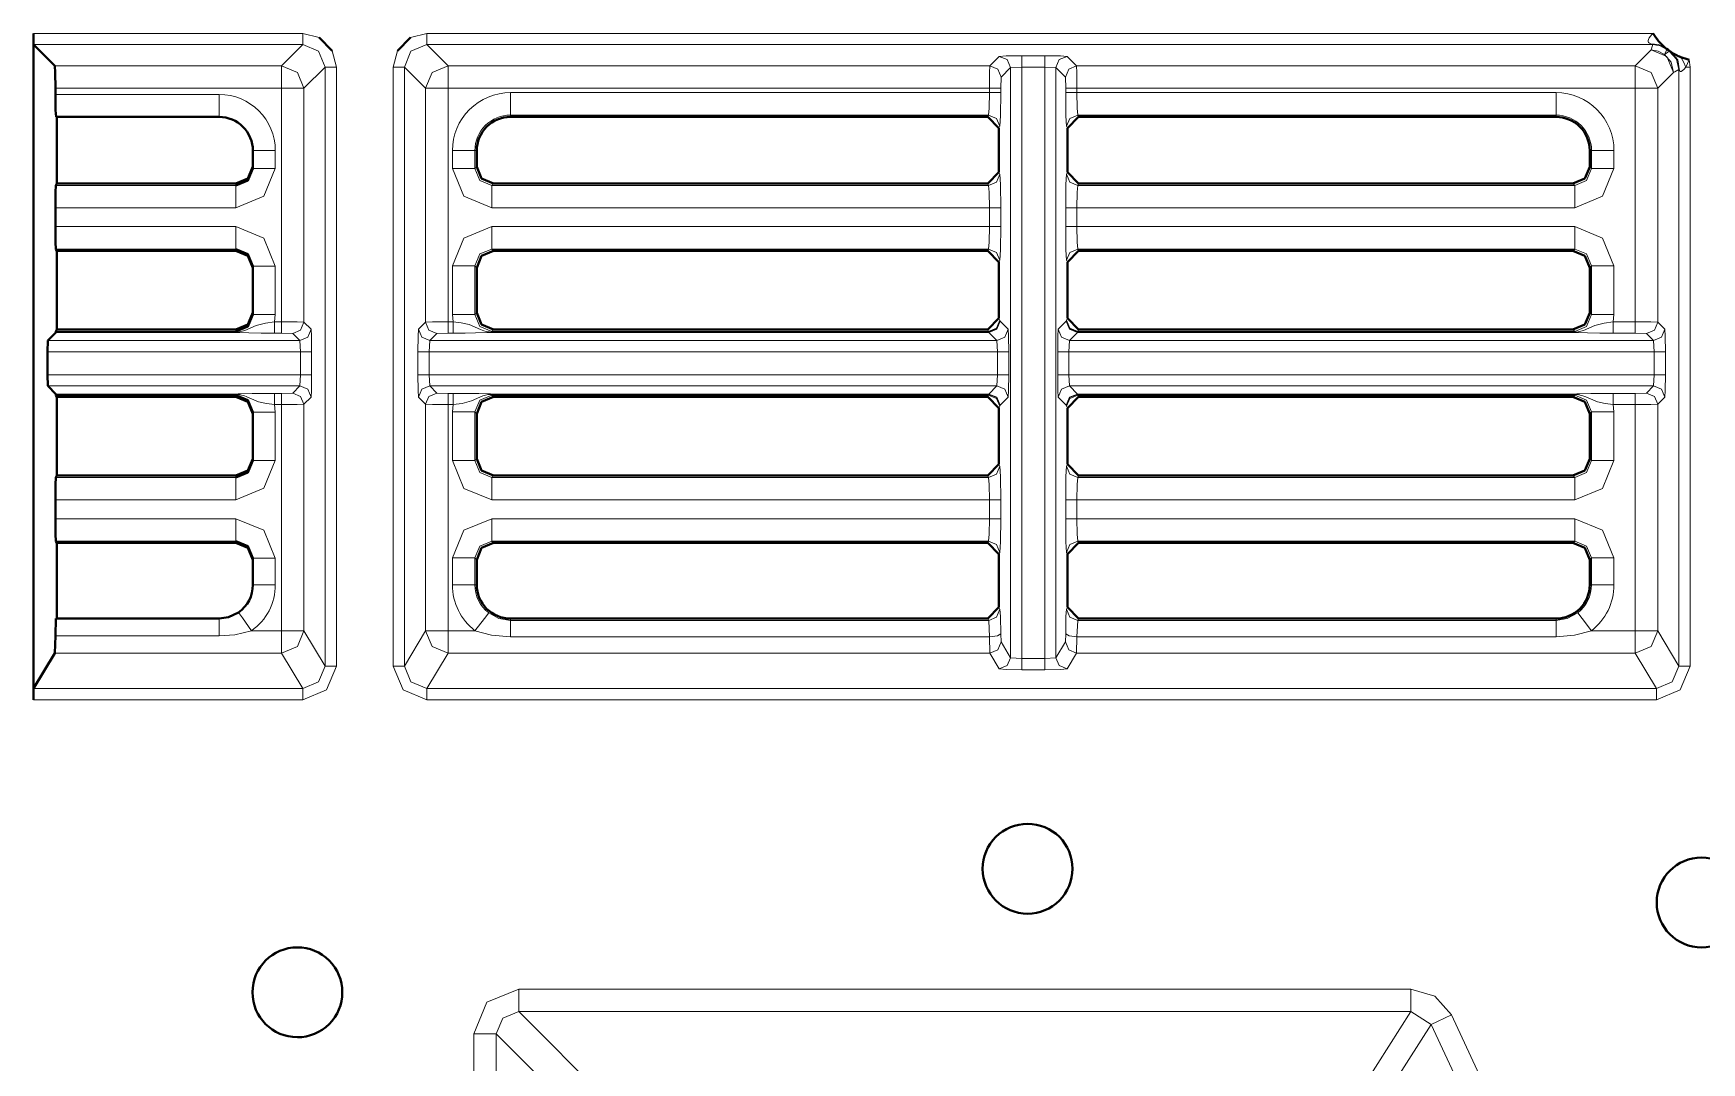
# Model space of a CAD drawing. Header units: millimetres. Extents: x 0 to 2941, y -405 to 1422.
# Drawn here: x 697.3 to 771.6, y 407.6 to 453.4 of the extents above; entities that cross this region are included whole.
import ezdxf

# ---------------------------------------------------------------- set-up
doc = ezdxf.new("R2010")
doc.units = ezdxf.units.MM
doc.layers.add('FINE', color=9, linetype='Continuous')
doc.layers.add('OUTLINE', color=7, linetype='Continuous')

msp = doc.modelspace()

# ---------------------------------------------------------------- linework, layer by layer
at = {"layer": 'FINE', "lineweight": 9}
for p, q in [((714.102, 453.189), (714.829, 453.377)), ((714.829, 453.377), (769.409, 453.377)), ((710.615, 452.605), (710.803, 451.878)), ((713.33, 451.878), (713.518, 452.605)), ((741.304, 452.379), (742.33, 452.379)), ((771.018, 452.201), (771.054, 451.878)), ((713.33, 425.213), (713.33, 451.878)), ((715.773, 451.933), (739.884, 451.933)), ((740.804, 451.854), (740.384, 451.434)), ((741.304, 451.879), (740.804, 451.854)), ((740.804, 451.854), (740.804, 425.586)), ((742.33, 451.879), (741.304, 451.879)), ((741.304, 425.544), (741.304, 451.879)), ((742.33, 451.879), (742.33, 425.544)), ((742.829, 451.854), (742.33, 451.879)), ((743.249, 451.434), (742.829, 451.854)), ((742.829, 425.586), (742.829, 451.854)), ((771.054, 451.878), (771.054, 425.213)), ((708.36, 450.934), (698.298, 450.934)), ((708.36, 440.533), (708.36, 450.934)), ((740.384, 451.434), (740.371, 450.934)), ((740.371, 450.934), (740.371, 450.739)), ((743.262, 450.934), (743.249, 451.434)), ((743.262, 450.739), (743.262, 450.934)), ((768.61, 440.533), (768.61, 450.934)), ((698.298, 450.658), (705.585, 450.658)), ((739.834, 449.74), (718.549, 449.74)), ((718.549, 449.74), (718.549, 449.659)), ((739.793, 449.659), (739.834, 449.74)), ((740.334, 449.241), (740.293, 449.158)), ((743.34, 449.158), (743.299, 449.241)), ((765.085, 449.659), (765.085, 449.74)), ((708.085, 448.158), (708.085, 447.365)), ((716.967, 448.158), (716.967, 447.36)), ((717.049, 448.158), (716.967, 448.158)), ((766.666, 448.158), (766.585, 448.158)), ((766.666, 447.36), (766.666, 448.158)), ((767.665, 448.158), (767.665, 447.36)), ((716.967, 447.36), (717.049, 447.442)), ((740.293, 447.193), (740.334, 447.111)), ((743.299, 447.111), (743.34, 447.193)), ((766.585, 447.442), (766.666, 447.36)), ((717.797, 446.693), (717.716, 446.611)), ((717.716, 446.611), (739.834, 446.611)), ((739.834, 446.611), (739.793, 446.693)), ((706.335, 445.613), (698.298, 445.613)), ((740.371, 445.613), (740.371, 444.773)), ((743.262, 444.773), (743.262, 445.613)), ((765.917, 445.613), (743.762, 445.613)), ((743.762, 445.613), (743.762, 444.773)), ((717.716, 444.773), (739.871, 444.773)), ((743.762, 444.773), (765.917, 444.773)), ((706.335, 443.774), (698.323, 443.774)), ((706.335, 443.693), (706.335, 443.774)), ((740.334, 443.275), (740.293, 443.193)), ((743.34, 443.193), (743.299, 443.275)), ((765.836, 443.693), (765.917, 443.774)), ((708.085, 443.02), (708.085, 440.865)), ((715.969, 440.86), (715.969, 443.025)), ((716.967, 443.025), (716.967, 440.86)), ((717.049, 442.944), (716.967, 443.025)), ((766.666, 443.025), (766.585, 442.944)), ((766.666, 440.86), (766.666, 443.025)), ((767.665, 443.025), (767.665, 440.86)), ((708.085, 440.865), (708.053, 440.533)), ((708.053, 440.533), (708.36, 440.533)), ((715.999, 440.533), (715.969, 440.86)), ((716.967, 440.86), (717.049, 440.942)), ((740.293, 440.693), (740.334, 440.611)), ((740.334, 440.611), (740.342, 440.563)), ((740.342, 440.563), (740.699, 440.205)), ((742.934, 440.205), (743.291, 440.563)), ((743.291, 440.563), (743.299, 440.611)), ((743.299, 440.611), (743.34, 440.693)), ((766.585, 440.942), (766.666, 440.86)), ((709.175, 439.705), (697.958, 439.705)), ((706.335, 440.063), (698.315, 440.063)), ((698.323, 440.111), (706.335, 440.111)), ((706.335, 440.111), (706.335, 440.193)), ((708.86, 440.021), (708.36, 440.033)), ((709.175, 439.705), (708.86, 440.021)), ((709.201, 439.206), (709.175, 439.705)), ((714.958, 439.705), (714.932, 439.206)), ((715.273, 440.021), (714.958, 439.705)), ((740.199, 439.705), (714.958, 439.705)), ((715.773, 440.033), (715.273, 440.021)), ((715.999, 440.033), (715.773, 440.033)), ((717.797, 440.193), (717.716, 440.111)), ((717.716, 440.111), (739.834, 440.111)), ((717.716, 440.079), (739.842, 440.079)), ((739.842, 440.063), (717.716, 440.063)), ((739.834, 440.111), (739.793, 440.193)), ((739.842, 440.079), (739.834, 440.111)), ((740.199, 439.705), (739.842, 440.063)), ((740.225, 439.206), (740.199, 439.705)), ((743.434, 439.705), (743.408, 439.206)), ((743.791, 440.063), (743.434, 439.705)), ((769.426, 439.705), (743.434, 439.705)), ((743.799, 440.111), (743.791, 440.079)), ((743.791, 440.079), (765.917, 440.079)), ((765.917, 440.063), (743.791, 440.063)), ((768.61, 440.033), (767.634, 440.033)), ((769.11, 440.021), (768.61, 440.033)), ((769.426, 439.705), (769.11, 440.021)), ((769.451, 439.206), (769.426, 439.705)), ((697.945, 439.206), (709.201, 439.206)), ((709.201, 438.18), (709.201, 439.206)), ((709.701, 439.206), (709.701, 438.18)), ((714.432, 438.18), (714.432, 439.206)), ((714.932, 439.206), (740.225, 439.206)), ((714.932, 439.206), (714.932, 438.18)), ((740.725, 439.206), (740.725, 438.18)), ((742.909, 438.18), (742.909, 439.206)), ((743.408, 439.206), (769.451, 439.206)), ((769.451, 438.18), (769.451, 439.206)), ((769.951, 439.206), (769.951, 438.18)), ((709.201, 438.18), (697.945, 438.18)), ((709.175, 437.68), (709.201, 438.18)), ((769.451, 438.18), (743.408, 438.18)), ((769.426, 437.68), (769.451, 438.18)), ((697.958, 437.68), (709.175, 437.68)), ((708.053, 437.352), (708.36, 437.352)), ((708.36, 437.352), (708.86, 437.365)), ((708.86, 437.365), (709.175, 437.68)), ((714.958, 437.68), (740.199, 437.68)), ((714.958, 437.68), (715.273, 437.365)), ((715.273, 437.365), (715.773, 437.352)), ((715.773, 437.352), (715.999, 437.352)), ((739.842, 437.323), (740.199, 437.68)), ((743.434, 437.68), (769.426, 437.68)), ((743.434, 437.68), (743.791, 437.323)), ((767.634, 437.352), (768.61, 437.352)), ((768.61, 437.352), (769.11, 437.365)), ((769.11, 437.365), (769.426, 437.68)), ((698.315, 437.323), (706.335, 437.323)), ((706.335, 437.306), (698.318, 437.306)), ((706.335, 437.274), (698.323, 437.274)), ((706.335, 437.193), (706.335, 437.274)), ((708.36, 436.852), (708.053, 436.852)), ((708.053, 436.852), (708.085, 436.52)), ((708.36, 426.786), (708.36, 436.852)), ((709.675, 437.18), (709.36, 436.865)), ((709.36, 436.865), (709.36, 426.786)), ((714.773, 436.865), (714.458, 437.18)), ((714.773, 426.786), (714.773, 436.865)), ((715.773, 436.852), (715.773, 426.786)), ((715.999, 436.852), (715.773, 436.852)), ((715.969, 436.525), (715.999, 436.852)), ((717.716, 437.323), (739.842, 437.323)), ((739.842, 437.306), (717.716, 437.306)), ((717.716, 437.274), (717.797, 437.193)), ((739.834, 437.274), (717.716, 437.274)), ((739.793, 437.193), (739.834, 437.274)), ((739.834, 437.274), (739.842, 437.306)), ((740.334, 436.775), (740.293, 436.693)), ((740.342, 436.823), (740.334, 436.775)), ((740.699, 437.18), (740.342, 436.823)), ((743.291, 436.823), (742.934, 437.18)), ((743.299, 436.775), (743.291, 436.823)), ((743.34, 436.693), (743.299, 436.775)), ((743.791, 437.323), (765.917, 437.323)), ((765.917, 437.306), (743.791, 437.306)), ((743.791, 437.306), (743.799, 437.274)), ((743.799, 437.274), (743.84, 437.193)), ((765.917, 437.274), (743.799, 437.274)), ((765.836, 437.193), (765.917, 437.274)), ((767.634, 436.852), (767.665, 436.525)), ((769.925, 437.18), (769.61, 436.865)), ((769.61, 436.865), (769.61, 426.786)), ((708.085, 436.52), (708.085, 434.365)), ((715.969, 434.36), (715.969, 436.525)), ((766.666, 436.525), (766.585, 436.444)), ((766.666, 434.36), (766.666, 436.525)), ((767.665, 436.525), (767.665, 434.36)), ((766.585, 434.442), (766.666, 434.36)), ((717.797, 433.693), (717.716, 433.611)), ((739.834, 433.611), (739.793, 433.693)), ((740.293, 434.193), (740.334, 434.111)), ((743.299, 434.111), (743.34, 434.193)), ((717.716, 433.611), (739.834, 433.611)), ((706.335, 432.613), (698.298, 432.613)), ((739.871, 432.613), (717.716, 432.613)), ((740.371, 432.613), (740.371, 431.773)), ((743.262, 431.773), (743.262, 432.613)), ((765.917, 432.613), (743.762, 432.613)), ((698.298, 431.773), (706.335, 431.773)), ((765.836, 430.693), (765.917, 430.774)), ((708.085, 430.02), (708.085, 428.828)), ((715.969, 428.828), (715.969, 430.025)), ((717.049, 429.944), (716.967, 430.025)), ((716.967, 430.025), (716.967, 428.828)), ((740.334, 430.275), (740.293, 430.193)), ((743.34, 430.193), (743.299, 430.275)), ((766.666, 430.025), (766.585, 429.944)), ((767.665, 430.025), (767.665, 428.828)), ((716.967, 428.828), (717.049, 428.828)), ((740.293, 427.828), (740.336, 427.742)), ((743.297, 427.742), (743.34, 427.828)), ((718.549, 427.328), (718.549, 427.242)), ((739.872, 426.515), (739.836, 427.242)), ((743.797, 427.242), (743.761, 426.515)), ((743.84, 427.328), (743.797, 427.242)), ((705.585, 426.557), (698.298, 426.557)), ((707.028, 426.786), (708.36, 426.786)), ((709.36, 426.786), (710.304, 425.213)), ((715.773, 426.786), (716.971, 426.786)), ((739.872, 426.515), (718.549, 426.515)), ((739.884, 425.787), (739.872, 426.515)), ((742.829, 425.586), (743.25, 426.287)), ((743.25, 426.287), (743.262, 426.651)), ((743.761, 426.515), (743.749, 425.787)), ((765.085, 426.515), (743.761, 426.515)), ((766.662, 426.786), (768.61, 426.786)), ((708.36, 425.787), (698.274, 425.787)), ((709.305, 424.213), (708.36, 425.787)), ((739.884, 425.787), (715.773, 425.787)), ((740.304, 425.087), (739.884, 425.787)), ((740.804, 425.586), (741.304, 425.544)), ((743.749, 425.787), (743.329, 425.087)), ((768.61, 425.787), (743.749, 425.787)), ((769.555, 424.213), (768.61, 425.787)), ((742.33, 425.044), (741.304, 425.044)), ((697.329, 424.213), (709.305, 424.213)), ((709.305, 423.713), (697.317, 423.713)), ((769.555, 423.713), (714.828, 423.713)), ((718.919, 410.835), (758.625, 410.835)), ((758.625, 409.837), (718.919, 409.837)), ((718.919, 409.837), (741.09, 387.665)), ((744.5, 387.665), (758.625, 409.837)), ((759.53, 409.26), (745.405, 387.089)), ((759.53, 409.26), (758.625, 409.837)), ((764.148, 399.357), (759.53, 409.26)), ((760.435, 409.682), (765.053, 399.779)), ((716.922, 403.834), (716.922, 408.838))]:
    msp.add_line(p, q, dxfattribs=at)
for points in [[(697.317, 453.377), (709.304, 453.377), (710.031, 453.189)], [(709.304, 453.377), (709.304, 453.028), (709.304, 452.877)], [(714.829, 452.877), (714.829, 453.028), (714.829, 453.377)], [(769.398, 452.877), (769.389, 452.881), (769.357, 452.892), (769.302, 452.909), (769.243, 452.934), (769.203, 452.971), (769.185, 453.021), (769.186, 453.064), (769.219, 453.15), (769.238, 453.182), (769.353, 453.323), (769.4, 453.369), (769.409, 453.377)], [(698.273, 451.933), (708.36, 451.933), (709.304, 452.877), (697.329, 452.877)], [(710.304, 451.878), (710.011, 452.585), (709.304, 452.877)], [(714.829, 452.877), (714.122, 452.585), (713.83, 451.878)], [(769.398, 452.877), (714.829, 452.877), (715.773, 451.933)], [(739.884, 451.933), (740.304, 452.354), (740.606, 452.372), (741.304, 452.379)], [(740.304, 452.354), (740.657, 452.207), (740.804, 451.854)], [(741.304, 452.379), (741.304, 452.228), (741.304, 451.879)], [(742.33, 452.379), (742.33, 452.228), (742.33, 451.879)], [(742.33, 452.379), (743.027, 452.372), (743.329, 452.354)], [(743.329, 452.354), (742.976, 452.207), (742.829, 451.854)], [(743.329, 452.354), (743.749, 451.933), (768.61, 451.933), (769.317, 452.64)], [(769.949, 452.735), (769.65, 452.888), (769.302, 452.909)], [(769.317, 452.64), (769.383, 452.837), (769.398, 452.877)], [(769.917, 452.44), (769.633, 452.589), (769.317, 452.64)], [(770.317, 451.641), (770.024, 452.347), (769.317, 452.64)], [(770.015, 452.664), (769.724, 452.822), (769.398, 452.877)], [(770.015, 452.664), (769.94, 452.495), (769.917, 452.44), (769.963, 452.471), (770.056, 452.533), (770.127, 452.581), (770.18, 452.558), (770.197, 452.549)], [(769.917, 452.44), (770.211, 452.088), (770.317, 451.641)], [(769.949, 452.735), (769.975, 452.709), (770.015, 452.664)], [(770.127, 452.581), (770.441, 452.224), (770.554, 451.762)], [(770.585, 451.713), (770.5, 452.192), (770.197, 452.549)], [(770.858, 451.878), (770.76, 452.105), (770.643, 452.317)], [(771.018, 452.201), (771.015, 452.194), (770.858, 451.878)], [(708.36, 451.933), (709.067, 451.641), (709.36, 450.934)], [(708.36, 451.933), (708.36, 451.632), (708.36, 450.934)], [(710.803, 451.878), (710.803, 425.213), (710.365, 424.152), (709.305, 423.713)], [(710.304, 425.213), (710.304, 451.878), (709.36, 450.934)], [(710.803, 451.878), (710.455, 451.878), (710.304, 451.878)], [(713.83, 451.878), (713.679, 451.878), (713.33, 451.878)], [(714.773, 450.934), (713.83, 451.878), (713.83, 425.213), (714.773, 426.786)], [(714.773, 450.934), (715.066, 451.641), (715.773, 451.933)], [(715.773, 450.934), (715.773, 451.632), (715.773, 451.933)], [(739.871, 450.934), (739.875, 451.632), (739.884, 451.933)], [(739.884, 451.933), (740.237, 451.787), (740.384, 451.434)], [(743.749, 451.933), (743.396, 451.787), (743.249, 451.434)], [(743.749, 451.933), (743.758, 451.632), (743.762, 450.934)], [(768.61, 451.933), (768.61, 451.632), (768.61, 450.934)], [(768.61, 451.933), (769.317, 451.641), (769.61, 450.934)], [(769.61, 426.786), (770.554, 425.213), (770.554, 451.762)], [(770.317, 451.641), (769.61, 450.934), (769.61, 440.521), (769.925, 440.205)], [(770.554, 451.762), (770.375, 451.67), (770.317, 451.641)], [(770.585, 451.713), (770.578, 451.726), (770.56, 451.756), (770.554, 451.762)], [(770.858, 451.878), (770.768, 451.768), (770.714, 451.718), (770.66, 451.686), (770.652, 451.684), (770.616, 451.685), (770.59, 451.706), (770.585, 451.713)], [(771.054, 451.878), (770.954, 451.878), (770.858, 451.878)], [(709.36, 450.934), (709.058, 450.934), (708.36, 450.934)], [(709.36, 450.934), (709.36, 440.521), (709.675, 440.205)], [(714.458, 440.205), (714.773, 440.521), (714.773, 450.934)], [(715.773, 450.934), (715.075, 450.934), (714.773, 450.934)], [(718.549, 450.739), (739.871, 450.739), (739.871, 450.934), (715.773, 450.934), (715.773, 440.533), (715.999, 440.533)], [(718.549, 449.74), (718.549, 450.05), (718.549, 450.739)], [(739.834, 449.74), (739.86, 450.05), (739.871, 450.739)], [(739.871, 450.934), (740.22, 450.934), (740.371, 450.934)], [(739.871, 450.739), (740.22, 450.739), (740.371, 450.739)], [(740.371, 450.739), (740.36, 449.706), (740.334, 449.241)], [(743.762, 450.934), (743.413, 450.934), (743.262, 450.934)], [(743.262, 450.739), (743.413, 450.739), (743.762, 450.739)], [(743.299, 449.241), (743.273, 449.706), (743.262, 450.739)], [(768.61, 450.934), (743.762, 450.934), (743.762, 450.739), (765.085, 450.739)], [(743.762, 450.739), (743.773, 450.05), (743.799, 449.74)], [(765.085, 449.74), (765.085, 450.05), (765.085, 450.739)], [(769.61, 450.934), (769.308, 450.934), (768.61, 450.934)], [(705.585, 449.659), (705.585, 449.951), (705.585, 450.658)], [(739.834, 449.74), (740.187, 449.593), (740.334, 449.241)], [(743.299, 449.241), (743.446, 449.593), (743.799, 449.74)], [(765.085, 449.74), (743.799, 449.74), (743.84, 449.659)], [(707.085, 448.158), (707.377, 448.158), (708.085, 448.158)], [(716.967, 448.158), (716.657, 448.158), (715.969, 448.158)], [(739.871, 444.773), (739.871, 445.613), (717.716, 445.613), (716.48, 446.124), (715.969, 447.36), (715.969, 448.158)], [(767.665, 448.158), (766.976, 448.158), (766.666, 448.158)], [(708.085, 447.365), (707.572, 446.126), (706.335, 445.613)], [(707.085, 447.365), (707.377, 447.365), (708.085, 447.365)], [(716.967, 447.36), (716.657, 447.36), (715.969, 447.36)], [(716.967, 447.36), (717.185, 446.829), (717.716, 446.611)], [(740.334, 447.111), (740.187, 446.758), (739.834, 446.611)], [(740.334, 447.111), (740.36, 446.645), (740.371, 445.613)], [(743.262, 445.613), (743.273, 446.645), (743.299, 447.111)], [(743.799, 446.611), (743.446, 446.758), (743.299, 447.111)], [(765.917, 446.611), (766.448, 446.829), (766.666, 447.36)], [(767.665, 447.36), (767.153, 446.124), (765.917, 445.613)], [(767.665, 447.36), (766.976, 447.36), (766.666, 447.36)], [(698.323, 446.611), (706.335, 446.611), (706.335, 446.693)], [(706.335, 446.611), (706.335, 446.301), (706.335, 445.613)], [(717.716, 445.613), (717.716, 446.301), (717.716, 446.611)], [(739.871, 445.613), (739.86, 446.301), (739.834, 446.611)], [(743.799, 446.611), (743.773, 446.301), (743.762, 445.613)], [(743.84, 446.693), (743.799, 446.611), (765.917, 446.611), (765.836, 446.693)], [(765.917, 445.613), (765.917, 446.301), (765.917, 446.611)], [(739.871, 445.613), (740.22, 445.613), (740.371, 445.613)], [(743.762, 445.613), (743.413, 445.613), (743.262, 445.613)], [(698.298, 444.773), (706.335, 444.773), (707.572, 444.26), (708.085, 443.02)], [(706.335, 444.773), (706.335, 444.084), (706.335, 443.774)], [(715.969, 443.025), (716.48, 444.261), (717.716, 444.773)], [(717.716, 444.773), (717.716, 444.084), (717.716, 443.774)], [(739.834, 443.774), (739.86, 444.084), (739.871, 444.773)], [(739.871, 444.773), (740.22, 444.773), (740.371, 444.773)], [(740.371, 444.773), (740.36, 443.74), (740.334, 443.275)], [(743.762, 444.773), (743.413, 444.773), (743.262, 444.773)], [(743.299, 443.275), (743.273, 443.74), (743.262, 444.773)], [(743.762, 444.773), (743.773, 444.084), (743.799, 443.774)], [(765.917, 444.773), (765.917, 444.084), (765.917, 443.774)], [(765.917, 444.773), (767.153, 444.261), (767.665, 443.025)], [(717.716, 443.774), (717.185, 443.556), (716.967, 443.025)], [(739.793, 443.693), (739.834, 443.774), (717.716, 443.774), (717.797, 443.693)], [(739.834, 443.774), (740.187, 443.628), (740.334, 443.275)], [(743.299, 443.275), (743.446, 443.628), (743.799, 443.774)], [(765.917, 443.774), (743.799, 443.774), (743.84, 443.693)], [(766.666, 443.025), (766.448, 443.556), (765.917, 443.774)], [(708.085, 443.02), (707.377, 443.02), (707.085, 443.02)], [(716.967, 443.025), (716.657, 443.025), (715.969, 443.025)], [(767.665, 443.025), (766.976, 443.025), (766.666, 443.025)], [(706.335, 440.079), (706.405, 440.081), (706.491, 440.09), (706.73, 440.15), (707.23, 440.37), (707.644, 440.482), (708.053, 440.533)], [(708.085, 440.865), (707.377, 440.865), (707.085, 440.865)], [(708.053, 440.033), (708.053, 440.184), (708.053, 440.533)], [(708.36, 440.033), (708.36, 440.184), (708.36, 440.533)], [(708.36, 440.533), (709.058, 440.53), (709.36, 440.521)], [(708.86, 440.021), (709.213, 440.167), (709.36, 440.521)], [(714.773, 440.521), (715.075, 440.53), (715.773, 440.533)], [(715.273, 440.021), (714.92, 440.167), (714.773, 440.521)], [(715.773, 440.033), (715.773, 440.184), (715.773, 440.533)], [(716.967, 440.86), (716.657, 440.86), (715.969, 440.86)], [(715.999, 440.033), (715.999, 440.184), (715.999, 440.533)], [(715.999, 440.533), (716.363, 440.49), (716.706, 440.412), (717.224, 440.188), (717.361, 440.137), (717.468, 440.108), (717.613, 440.084), (717.683, 440.08), (717.716, 440.079)], [(716.967, 440.86), (717.185, 440.329), (717.716, 440.111)], [(740.334, 440.611), (740.187, 440.258), (739.834, 440.111)], [(740.342, 440.563), (740.194, 440.222), (739.842, 440.079)], [(740.342, 440.563), (740.195, 440.209), (739.842, 440.063)], [(743.791, 440.079), (743.439, 440.222), (743.291, 440.563)], [(743.791, 440.063), (743.438, 440.209), (743.291, 440.563)], [(743.799, 440.111), (743.446, 440.258), (743.299, 440.611)], [(765.917, 440.111), (766.448, 440.329), (766.666, 440.86)], [(765.917, 440.079), (765.988, 440.081), (766.074, 440.09), (766.313, 440.15), (766.813, 440.372), (767.227, 440.483), (767.634, 440.533)], [(767.665, 440.86), (766.976, 440.86), (766.666, 440.86)], [(767.665, 440.86), (767.634, 440.533), (768.61, 440.533)], [(767.634, 440.033), (767.634, 440.184), (767.634, 440.533)], [(768.61, 440.033), (768.61, 440.184), (768.61, 440.533)], [(768.61, 440.533), (769.308, 440.53), (769.61, 440.521)], [(769.11, 440.021), (769.463, 440.167), (769.61, 440.521)], [(698.318, 440.079), (706.335, 440.079), (706.335, 440.101), (706.335, 440.111)], [(706.335, 440.063), (706.335, 440.068), (706.335, 440.079)], [(708.36, 440.033), (708.053, 440.033), (707.458, 440.037), (706.911, 440.046), (706.503, 440.059), (706.395, 440.062), (706.361, 440.063), (706.335, 440.063)], [(709.175, 439.705), (709.529, 439.852), (709.675, 440.205)], [(709.675, 440.205), (709.693, 439.903), (709.701, 439.206)], [(714.432, 439.206), (714.44, 439.903), (714.458, 440.205)], [(714.958, 439.705), (714.605, 439.852), (714.458, 440.205)], [(717.716, 440.063), (717.704, 440.063), (717.676, 440.062), (717.617, 440.061), (717.568, 440.059), (717.494, 440.057), (717, 440.043), (716.53, 440.036), (715.999, 440.033)], [(717.716, 440.111), (717.716, 440.101), (717.716, 440.079)], [(717.716, 440.063), (717.716, 440.068), (717.716, 440.079)], [(739.842, 440.063), (739.842, 440.068), (739.842, 440.079)], [(740.699, 440.205), (740.553, 439.852), (740.199, 439.705)], [(740.699, 440.205), (740.717, 439.903), (740.725, 439.206)], [(742.909, 439.206), (742.916, 439.903), (742.934, 440.205)], [(743.434, 439.705), (743.081, 439.852), (742.934, 440.205)], [(743.791, 440.079), (743.791, 440.068), (743.791, 440.063)], [(743.84, 440.193), (743.799, 440.111), (765.917, 440.111), (765.836, 440.193)], [(765.917, 440.111), (765.917, 440.101), (765.917, 440.079)], [(765.917, 440.063), (765.917, 440.068), (765.917, 440.079)], [(767.634, 440.033), (767.042, 440.037), (766.494, 440.046), (766.086, 440.059), (765.978, 440.062), (765.944, 440.063), (765.917, 440.063)], [(769.426, 439.705), (769.779, 439.852), (769.925, 440.205)], [(769.925, 440.205), (769.943, 439.903), (769.951, 439.206)], [(709.201, 439.206), (709.55, 439.206), (709.701, 439.206)], [(714.932, 439.206), (714.583, 439.206), (714.432, 439.206)], [(740.199, 437.68), (740.225, 438.18), (740.225, 439.206)], [(740.725, 439.206), (740.574, 439.206), (740.225, 439.206)], [(743.408, 439.206), (743.06, 439.206), (742.909, 439.206)], [(743.408, 439.206), (743.408, 438.18), (743.434, 437.68)], [(769.451, 439.206), (769.8, 439.206), (769.951, 439.206)], [(709.201, 438.18), (709.55, 438.18), (709.701, 438.18)], [(709.701, 438.18), (709.693, 437.482), (709.675, 437.18)], [(714.932, 438.18), (714.583, 438.18), (714.432, 438.18)], [(714.458, 437.18), (714.44, 437.482), (714.432, 438.18)], [(740.225, 438.18), (714.932, 438.18), (714.958, 437.68)], [(740.725, 438.18), (740.574, 438.18), (740.225, 438.18)], [(740.725, 438.18), (740.717, 437.482), (740.699, 437.18)], [(743.408, 438.18), (743.06, 438.18), (742.909, 438.18)], [(742.934, 437.18), (742.916, 437.482), (742.909, 438.18)], [(769.451, 438.18), (769.8, 438.18), (769.951, 438.18)], [(769.951, 438.18), (769.943, 437.482), (769.925, 437.18)], [(706.335, 437.323), (706.347, 437.323), (706.374, 437.323), (706.433, 437.324), (706.481, 437.326), (706.555, 437.329), (707.051, 437.343), (707.522, 437.35), (708.053, 437.352)], [(708.053, 437.352), (708.053, 437.201), (708.053, 436.852)], [(708.36, 437.352), (708.36, 437.201), (708.36, 436.852)], [(708.86, 437.365), (709.213, 437.218), (709.36, 436.865)], [(709.175, 437.68), (709.529, 437.534), (709.675, 437.18)], [(714.958, 437.68), (714.605, 437.534), (714.458, 437.18)], [(715.273, 437.365), (714.92, 437.218), (714.773, 436.865)], [(715.773, 437.352), (715.773, 437.201), (715.773, 436.852)], [(715.999, 437.352), (715.999, 437.201), (715.999, 436.852)], [(715.999, 437.352), (716.591, 437.349), (717.139, 437.34), (717.547, 437.327), (717.655, 437.324), (717.689, 437.323), (717.716, 437.323)], [(740.699, 437.18), (740.553, 437.534), (740.199, 437.68)], [(743.434, 437.68), (743.081, 437.534), (742.934, 437.18)], [(765.917, 437.323), (765.93, 437.323), (765.957, 437.323), (766.016, 437.324), (766.065, 437.326), (766.139, 437.329), (766.633, 437.343), (767.104, 437.35), (767.634, 437.352)], [(767.634, 437.352), (767.634, 437.201), (767.634, 436.852)], [(768.61, 437.352), (768.61, 437.201), (768.61, 436.852)], [(769.11, 437.365), (769.463, 437.218), (769.61, 436.865)], [(769.426, 437.68), (769.779, 437.534), (769.925, 437.18)], [(706.335, 437.323), (706.335, 437.318), (706.335, 437.306)], [(708.053, 436.852), (707.688, 436.896), (707.344, 436.975), (706.823, 437.199), (706.687, 437.25), (706.581, 437.278), (706.436, 437.301), (706.367, 437.306), (706.335, 437.306)], [(706.335, 437.306), (706.335, 437.285), (706.335, 437.274)], [(709.36, 436.865), (709.058, 436.856), (708.36, 436.852)], [(715.773, 436.852), (715.075, 436.856), (714.773, 436.865)], [(717.716, 437.306), (717.646, 437.304), (717.559, 437.295), (717.32, 437.235), (716.82, 437.014), (716.406, 436.902), (715.999, 436.852)], [(717.716, 437.274), (717.185, 437.056), (716.967, 436.525)], [(717.716, 437.323), (717.716, 437.318), (717.716, 437.306)], [(717.716, 437.306), (717.716, 437.285), (717.716, 437.274)], [(740.334, 436.775), (740.187, 437.127), (739.834, 437.274)], [(740.342, 436.823), (740.195, 437.176), (739.842, 437.323)], [(739.842, 437.306), (739.842, 437.318), (739.842, 437.323)], [(740.342, 436.823), (740.194, 437.164), (739.842, 437.306)], [(743.791, 437.323), (743.438, 437.176), (743.291, 436.823)], [(743.791, 437.306), (743.439, 437.164), (743.291, 436.823)], [(743.799, 437.274), (743.446, 437.127), (743.299, 436.775)], [(743.791, 437.323), (743.791, 437.318), (743.791, 437.306)], [(765.917, 437.323), (765.917, 437.318), (765.917, 437.306)], [(765.917, 437.306), (765.917, 437.285), (765.917, 437.274)], [(767.634, 436.852), (767.27, 436.895), (766.927, 436.973), (766.409, 437.198), (766.272, 437.249), (766.166, 437.278), (766.02, 437.301), (765.95, 437.306), (765.917, 437.306)], [(766.666, 436.525), (766.448, 437.056), (765.917, 437.274)], [(768.61, 426.786), (768.61, 436.852), (767.634, 436.852)], [(769.61, 436.865), (769.308, 436.856), (768.61, 436.852)], [(708.085, 436.52), (707.377, 436.52), (707.085, 436.52)], [(716.967, 436.525), (716.657, 436.525), (715.969, 436.525)], [(717.049, 436.444), (716.967, 436.525), (716.967, 434.36), (717.049, 434.442)], [(767.665, 436.525), (766.976, 436.525), (766.666, 436.525)], [(708.085, 434.365), (707.572, 433.126), (706.335, 432.613)], [(708.085, 434.365), (707.377, 434.365), (707.085, 434.365)], [(698.323, 433.611), (706.335, 433.611), (706.335, 433.693)], [(716.967, 434.36), (716.657, 434.36), (715.969, 434.36)], [(717.716, 432.613), (716.48, 433.124), (715.969, 434.36)], [(716.967, 434.36), (717.185, 433.829), (717.716, 433.611)], [(740.334, 434.111), (740.187, 433.758), (739.834, 433.611)], [(740.334, 434.111), (740.36, 433.645), (740.371, 432.613)], [(743.262, 432.613), (743.273, 433.645), (743.299, 434.111)], [(743.799, 433.611), (743.446, 433.758), (743.299, 434.111)], [(743.84, 433.693), (743.799, 433.611), (765.917, 433.611), (765.836, 433.693)], [(765.917, 433.611), (766.448, 433.829), (766.666, 434.36)], [(767.665, 434.36), (767.153, 433.124), (765.917, 432.613)], [(767.665, 434.36), (766.976, 434.36), (766.666, 434.36)], [(706.335, 432.613), (706.335, 433.301), (706.335, 433.611)], [(717.716, 433.611), (717.716, 433.301), (717.716, 432.613)], [(739.871, 432.613), (739.86, 433.301), (739.834, 433.611)], [(743.799, 433.611), (743.773, 433.301), (743.762, 432.613)], [(765.917, 433.611), (765.917, 433.301), (765.917, 432.613)], [(717.716, 431.773), (739.871, 431.773), (739.871, 432.613)], [(740.371, 432.613), (740.22, 432.613), (739.871, 432.613)], [(743.762, 432.613), (743.413, 432.613), (743.262, 432.613)], [(743.762, 432.613), (743.762, 431.773), (765.917, 431.773)], [(706.335, 431.773), (706.335, 431.084), (706.335, 430.774)], [(706.335, 431.773), (707.572, 431.259), (708.085, 430.02)], [(715.969, 430.025), (716.48, 431.261), (717.716, 431.773)], [(717.716, 431.773), (717.716, 431.084), (717.716, 430.774)], [(739.834, 430.774), (739.86, 431.084), (739.871, 431.773)], [(740.371, 431.773), (740.22, 431.773), (739.871, 431.773)], [(740.371, 431.773), (740.36, 430.74), (740.334, 430.275)], [(743.762, 431.773), (743.413, 431.773), (743.262, 431.773)], [(743.299, 430.275), (743.273, 430.74), (743.262, 431.773)], [(743.762, 431.773), (743.773, 431.084), (743.799, 430.774)], [(765.917, 431.773), (765.917, 431.084), (765.917, 430.774)], [(765.917, 431.773), (767.153, 431.261), (767.665, 430.025)], [(706.335, 430.693), (706.335, 430.774), (698.323, 430.774)], [(717.716, 430.774), (717.185, 430.556), (716.967, 430.025)], [(739.793, 430.693), (739.834, 430.774), (717.716, 430.774), (717.797, 430.693)], [(740.334, 430.275), (740.187, 430.627), (739.834, 430.774)], [(743.799, 430.774), (743.446, 430.627), (743.299, 430.275)], [(765.917, 430.774), (743.799, 430.774), (743.84, 430.693)], [(766.666, 430.025), (766.448, 430.556), (765.917, 430.774)], [(708.085, 430.02), (707.377, 430.02), (707.085, 430.02)], [(715.969, 430.025), (716.657, 430.025), (716.967, 430.025)], [(766.585, 428.828), (766.666, 428.828), (766.666, 430.025)], [(767.665, 430.025), (766.976, 430.025), (766.666, 430.025)], [(708.085, 428.828), (707.377, 428.828), (707.085, 428.828)], [(715.969, 428.828), (716.657, 428.828), (716.967, 428.828)], [(766.666, 428.828), (766.976, 428.828), (767.665, 428.828)], [(739.836, 427.242), (740.189, 427.389), (740.336, 427.742)], [(740.336, 427.742), (740.358, 427.415), (740.371, 426.651)], [(743.262, 426.651), (743.275, 427.415), (743.297, 427.742)], [(743.797, 427.242), (743.444, 427.389), (743.297, 427.742)], [(705.585, 426.557), (705.585, 427.112), (705.585, 427.328)], [(707.028, 426.786), (706.62, 427.364), (706.451, 427.603)], [(717.581, 427.576), (717.392, 427.331), (716.971, 426.786)], [(717.581, 427.576), (718.036, 427.329), (718.549, 427.242)], [(718.549, 427.242), (739.836, 427.242), (739.793, 427.328)], [(718.549, 427.242), (718.549, 427.025), (718.549, 426.515)], [(743.797, 427.242), (765.085, 427.242), (765.085, 427.328)], [(765.085, 427.242), (765.588, 427.326), (766.052, 427.576)], [(765.085, 427.242), (765.085, 427.025), (765.085, 426.515)], [(766.052, 427.576), (766.242, 427.331), (766.662, 426.786)], [(707.028, 426.786), (706.278, 426.606), (705.585, 426.557)], [(709.36, 426.786), (709.067, 426.08), (708.36, 425.787)], [(709.36, 426.786), (709.058, 426.786), (708.36, 426.786)], [(708.36, 425.787), (708.36, 426.095), (708.36, 426.786)], [(715.773, 425.787), (715.066, 426.08), (714.773, 426.786)], [(715.773, 426.786), (715.075, 426.786), (714.773, 426.786)], [(715.773, 426.786), (715.773, 426.095), (715.773, 425.787)], [(718.549, 426.515), (717.713, 426.586), (716.971, 426.786)], [(739.872, 426.515), (740.221, 426.556), (740.371, 426.651)], [(739.884, 425.787), (740.237, 425.934), (740.384, 426.287)], [(740.371, 426.651), (740.384, 426.287), (740.804, 425.586)], [(743.749, 425.787), (743.396, 425.934), (743.25, 426.287)], [(743.761, 426.515), (743.412, 426.556), (743.262, 426.651)], [(766.662, 426.786), (765.905, 426.583), (765.085, 426.515)], [(768.61, 425.787), (768.61, 426.095), (768.61, 426.786)], [(769.61, 426.786), (769.317, 426.08), (768.61, 425.787)], [(769.61, 426.786), (769.308, 426.786), (768.61, 426.786)], [(715.773, 425.787), (714.828, 424.213), (769.555, 424.213)], [(740.304, 425.087), (740.657, 425.233), (740.804, 425.586)], [(741.304, 425.544), (742.33, 425.544), (742.829, 425.586)], [(741.304, 425.044), (741.304, 425.198), (741.304, 425.544)], [(742.33, 425.044), (742.33, 425.198), (742.33, 425.544)], [(743.329, 425.087), (742.976, 425.233), (742.829, 425.586)], [(709.305, 424.213), (710.011, 424.505), (710.304, 425.213)], [(710.803, 425.213), (710.455, 425.213), (710.304, 425.213)], [(713.83, 425.213), (713.679, 425.213), (713.33, 425.213)], [(714.828, 423.713), (713.769, 424.152), (713.33, 425.213)], [(713.83, 425.213), (714.122, 424.505), (714.828, 424.213)], [(741.304, 425.044), (740.606, 425.057), (740.304, 425.087)], [(743.329, 425.087), (743.027, 425.057), (742.33, 425.044)], [(769.555, 424.213), (770.261, 424.505), (770.554, 425.213)], [(771.054, 425.213), (770.615, 424.152), (769.555, 423.713)], [(771.054, 425.213), (770.705, 425.213), (770.554, 425.213)], [(709.305, 423.713), (709.305, 424.059), (709.305, 424.213)], [(714.828, 424.213), (714.828, 424.059), (714.828, 423.713)], [(769.555, 423.713), (769.555, 424.059), (769.555, 424.213)], [(716.922, 408.838), (717.506, 410.251), (718.919, 410.835)], [(718.919, 410.835), (718.919, 410.149), (718.919, 409.837)], [(758.625, 410.835), (758.625, 410.149), (758.625, 409.837)], [(758.625, 410.835), (759.698, 410.523), (760.435, 409.682)], [(718.919, 409.837), (718.211, 409.546), (717.92, 408.838)], [(760.435, 409.682), (759.813, 409.392), (759.53, 409.26)], [(716.922, 408.838), (717.608, 408.838), (717.92, 408.838)]]:
    msp.add_lwpolyline(points, dxfattribs=at)
for points in [[(718.549, 450.739, 0.414243), (715.969, 448.158)], [(767.665, 448.158, 0.414184), (765.085, 450.739)], [(708.085, 448.158, 0.414193), (705.585, 450.658)], [(718.549, 449.74, 0.414245), (716.967, 448.158)], [(766.666, 448.158, 0.414182), (765.085, 449.74)], [(707.028, 426.786, 0.243455), (708.085, 428.828)], [(715.969, 428.828, 0.232244), (716.971, 426.786)], [(716.967, 428.828, 0.232249), (717.581, 427.576)], [(766.052, 427.576, 0.232312), (766.666, 428.828)], [(766.662, 426.786, 0.232232), (767.665, 428.828)]]:
    msp.add_lwpolyline(points, format="xyb", dxfattribs=at)
msp.add_lwpolyline([(740.092, 386.667), (717.92, 408.838), (717.92, 403.834), (740.092, 381.662)], close=True, dxfattribs=at)
at = {"layer": 'OUTLINE', "lineweight": 40}
for p, q in [((697.317, 453.377), (697.329, 452.877)), ((697.317, 423.713), (697.317, 453.377)), ((710.615, 452.605), (710.031, 453.189)), ((713.518, 452.605), (714.102, 453.189)), ((698.273, 451.933), (697.329, 452.877)), ((698.298, 450.934), (698.298, 450.658)), ((705.585, 449.659), (698.325, 449.659)), ((698.364, 446.693), (698.364, 449.659)), ((739.793, 449.659), (718.549, 449.659)), ((740.293, 449.158), (739.793, 449.659)), ((743.84, 449.659), (743.34, 449.158)), ((765.085, 449.659), (743.84, 449.659)), ((740.293, 447.193), (740.293, 449.158)), ((743.34, 447.193), (743.34, 449.158)), ((707.085, 447.365), (707.085, 448.158)), ((717.049, 448.158), (717.049, 447.442)), ((766.585, 447.442), (766.585, 448.158)), ((739.793, 446.693), (740.293, 447.193)), ((743.34, 447.193), (743.84, 446.693)), ((698.364, 446.693), (698.323, 446.611)), ((706.335, 446.693), (698.364, 446.693)), ((739.793, 446.693), (717.797, 446.693)), ((765.836, 446.693), (743.84, 446.693)), ((698.298, 445.613), (698.298, 444.773)), ((698.364, 443.693), (698.323, 443.774)), ((698.364, 440.193), (698.364, 443.693)), ((706.335, 443.693), (698.364, 443.693)), ((739.793, 443.693), (717.797, 443.693)), ((743.84, 443.693), (743.34, 443.193)), ((765.836, 443.693), (743.84, 443.693)), ((707.085, 440.865), (707.085, 443.02)), ((717.049, 442.944), (717.049, 440.942)), ((743.34, 440.693), (743.34, 443.193)), ((766.585, 440.942), (766.585, 442.944)), ((739.793, 440.193), (740.293, 440.693)), ((743.34, 440.693), (743.84, 440.193)), ((697.958, 439.705), (697.945, 439.206)), ((698.315, 440.063), (697.958, 439.705)), ((698.315, 440.063), (698.318, 440.079)), ((698.323, 440.111), (698.318, 440.079)), ((698.364, 440.193), (698.323, 440.111)), ((706.335, 440.193), (698.364, 440.193)), ((739.793, 440.193), (717.797, 440.193)), ((765.836, 440.193), (743.84, 440.193)), ((697.945, 439.206), (697.945, 438.18)), ((697.945, 438.18), (697.958, 437.68)), ((698.315, 437.323), (697.958, 437.68)), ((698.318, 437.306), (698.315, 437.323)), ((698.318, 437.306), (698.323, 437.274)), ((698.364, 437.193), (698.323, 437.274)), ((698.364, 433.693), (698.364, 437.193)), ((706.335, 437.193), (698.364, 437.193)), ((739.793, 437.193), (717.797, 437.193)), ((743.84, 437.193), (743.34, 436.693)), ((743.34, 434.193), (743.34, 436.693)), ((765.836, 437.193), (743.84, 437.193)), ((707.085, 434.365), (707.085, 436.52)), ((717.049, 436.444), (717.049, 434.442)), ((766.585, 434.442), (766.585, 436.444)), ((698.364, 433.693), (698.323, 433.611)), ((706.335, 433.693), (698.364, 433.693)), ((739.793, 433.693), (717.797, 433.693)), ((739.793, 433.693), (740.293, 434.193)), ((743.34, 434.193), (743.84, 433.693)), ((765.836, 433.693), (743.84, 433.693)), ((698.298, 432.613), (698.298, 431.773)), ((698.364, 430.693), (698.323, 430.774)), ((698.364, 427.328), (698.364, 430.693)), ((706.335, 430.693), (698.364, 430.693)), ((739.793, 430.693), (717.797, 430.693)), ((740.293, 430.193), (739.793, 430.693)), ((743.84, 430.693), (743.34, 430.193)), ((765.836, 430.693), (743.84, 430.693)), ((707.085, 428.828), (707.085, 430.02)), ((717.049, 429.944), (717.049, 428.828)), ((740.293, 427.828), (740.293, 430.193)), ((743.34, 427.828), (743.34, 430.193)), ((739.793, 427.328), (740.293, 427.828)), ((743.34, 427.828), (743.84, 427.328)), ((698.323, 427.328), (698.298, 426.557)), ((698.323, 427.328), (705.585, 427.328)), ((718.549, 427.328), (739.793, 427.328)), ((743.84, 427.328), (765.085, 427.328)), ((698.274, 425.787), (698.298, 426.557)), ((697.329, 424.213), (698.274, 425.787)), ((697.329, 424.213), (697.317, 423.713))]:
    msp.add_line(p, q, dxfattribs=at)
for points in [[(769.409, 453.377, 0.084453), (769.949, 452.735)], [(769.949, 452.735, 0.030888), (770.197, 452.549)], [(770.197, 452.549, 0.049977), (770.643, 452.317, 0.039063), (771.018, 452.201)], [(707.085, 448.158, 0.414214), (705.585, 449.658)], [(718.549, 449.658, 0.414214), (717.049, 448.158)], [(766.585, 448.158, 0.414214), (765.085, 449.658)], [(705.585, 427.328), (706.001, 427.387), (706.451, 427.603, 0.243408), (707.085, 428.828)], [(717.049, 428.828, 0.414214), (718.549, 427.328)], [(765.085, 427.328, 0.414214), (766.585, 428.828)]]:
    msp.add_lwpolyline(points, format="xyb", dxfattribs=at)
for points in [[(698.298, 450.934), (698.291, 451.632), (698.273, 451.933)], [(698.298, 450.658), (698.306, 449.951), (698.325, 449.659)], [(706.335, 446.693), (706.865, 446.913), (707.085, 447.444)], [(706.335, 446.611), (706.865, 446.832), (707.085, 447.365)], [(717.049, 447.442), (717.268, 446.912), (717.797, 446.693)], [(765.836, 446.693), (766.365, 446.912), (766.585, 447.442)], [(698.323, 446.611), (698.306, 446.301), (698.298, 445.613)], [(698.298, 444.773), (698.306, 444.084), (698.323, 443.774)], [(707.085, 443.02), (706.865, 443.553), (706.335, 443.774)], [(707.085, 442.942), (706.865, 443.473), (706.335, 443.693)], [(717.797, 443.693), (717.268, 443.474), (717.049, 442.944)], [(740.293, 440.693), (740.293, 443.193), (739.793, 443.693)], [(766.585, 442.944), (766.365, 443.474), (765.836, 443.693)], [(706.335, 440.193), (706.865, 440.413), (707.085, 440.944)], [(706.335, 440.111), (706.865, 440.332), (707.085, 440.865)], [(717.049, 440.942), (717.268, 440.412), (717.797, 440.193)], [(765.836, 440.193), (766.365, 440.412), (766.585, 440.942)], [(707.085, 436.52), (706.865, 437.053), (706.335, 437.274)], [(707.085, 436.442), (706.865, 436.973), (706.335, 437.193)], [(717.797, 437.193), (717.268, 436.973), (717.049, 436.444)], [(740.293, 434.193), (740.293, 436.693), (739.793, 437.193)], [(766.585, 436.444), (766.365, 436.973), (765.836, 437.193)], [(706.335, 433.693), (706.865, 433.913), (707.085, 434.444)], [(706.335, 433.611), (706.865, 433.832), (707.085, 434.365)], [(717.049, 434.442), (717.268, 433.912), (717.797, 433.693)], [(765.836, 433.693), (766.365, 433.912), (766.585, 434.442)], [(698.323, 433.611), (698.306, 433.301), (698.298, 432.613)], [(698.298, 431.773), (698.306, 431.084), (698.323, 430.774)], [(707.085, 430.02), (706.865, 430.553), (706.335, 430.774)], [(707.085, 429.942), (706.865, 430.473), (706.335, 430.693)], [(717.797, 430.693), (717.268, 430.473), (717.049, 429.944)], [(766.585, 428.828), (766.585, 429.944), (766.365, 430.473), (765.836, 430.693)]]:
    msp.add_lwpolyline(points, dxfattribs=at)
for points in [[(743.567, 416.19, 0.414214), (741.567, 418.19, 0.414226), (739.567, 416.19, 0.414201), (741.567, 414.19, 0.414214)], [(769.567, 414.69, 0.414176), (771.567, 412.69, 0.414251), (773.567, 414.69, 0.414226), (771.567, 416.69, 0.414201)], [(711.067, 410.691, 0.414226), (709.067, 412.69, 0.414201), (707.067, 410.691, 0.414176), (709.067, 408.69, 0.414251)]]:
    msp.add_lwpolyline(points, format="xyb", close=True, dxfattribs=at)

doc.saveas('drawing.dxf')
